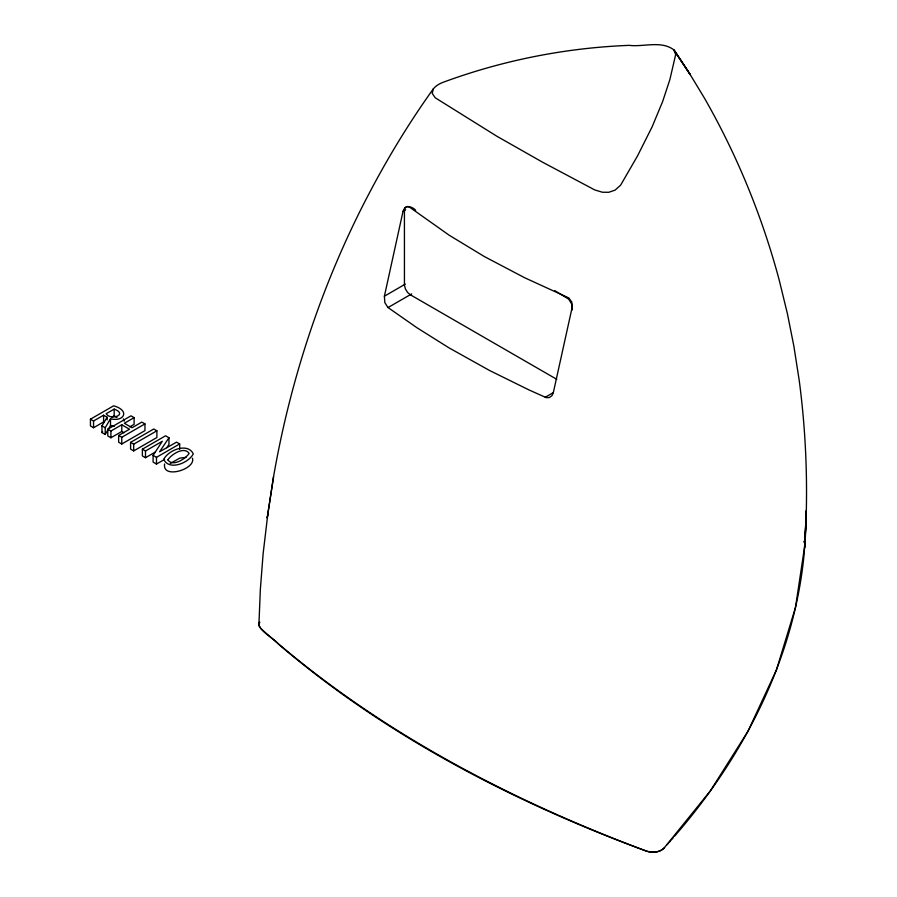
<?xml version="1.0" encoding="UTF-8"?>
<svg xmlns="http://www.w3.org/2000/svg" width="897" height="897" viewBox="0 0 897 897"><rect width="100%" height="100%" fill="white"/><g stroke="black" fill="none" stroke-linecap="round" stroke-linejoin="round"><path stroke-width="1.35" d="M804.901 545.118L806.257 510.404M664.587 847.508C660.338 852.52 652.702 853.025 646.748 851.208C631.41 845.613 616.183 839.738 601.046 833.638C485.176 786.759 373.903 725.707 278.608 644.237C272.744 637.498 262.911 633.473 258.885 625.344L260.343 589.553L263.124 553.696L267.934 513.151M806.302 511.615L804.822 546.082C808.309 490.771 806.459 435.157 799.193 380.227L793.834 345.962L787.398 313.658L779.157 279.875C762.181 216.469 737.143 155.248 704.537 98.278L688.84 72.343L673.826 49.828C661.167 40.309 643.463 47.16 629.178 45.355C565.951 47.81 503.127 60.222 443.735 82.064C439.799 83.511 435.841 85.596 433.24 88.982C408.595 123.405 386.629 159.711 367.12 197.284L364.81 201.69C320.588 288.027 290.135 381.203 273.54 476.733L267.239 517.838L273.54 476.733M806.055 519.643L806.302 512.759L804.306 552.104M804.945 544.513L804.093 541.328M124.178 421.186L123.394 418.888M804.755 547.047L804.676 548.011M804.172 553.539C794.293 658.891 743.355 756.978 674.634 836.116M384.398 296.189L384.835 302.603L387.908 307.458L416.926 327.719L449.117 347.924L489.527 370.472L529.185 390.016L546.228 397.64L549.345 397.562L551.969 395.689L553.292 392.796L572.219 307.099L571.759 302.031L568.81 297.939L524.812 277.823L484.391 256.576L449.195 235.227L409.649 207.218L407.552 206.501L404.861 207.734L403.056 211.199L384.398 296.189L405.309 284.114M259.525 622.283L258.885 625.344M90.44 419.202L93.557 420.996L103.592 415.21L107.124 417.24L101.966 425.851L101.966 432.589L105.218 434.462L105.218 427.734L110.51 418.731C123.618 422.308 130.704 410.546 113.627 405.814L90.44 419.202L90.44 425.929L93.557 427.734L103.592 421.938L104.478 422.453M105.218 434.462L110.51 425.458L110.51 418.731M101.966 432.589L102.617 431.513M259.682 622.025L258.908 625.456L260.758 628.472C372.446 728.129 506.693 798.868 646.255 851.04C652.007 852.946 659.273 852.666 663.858 848.315L710.379 790.84L747.997 731.234L776.443 669.958L795.471 607.482L804.968 544.277L804.295 541.642M433.24 88.982L432.242 93.434L435.224 97.773L496.759 136.187L542.27 162.032L594.767 189.94L602.38 192.227L608.783 192.283L615.084 190.119L620.612 185.186L637.509 155.943L652.153 126.769L662.659 101.473L669.891 79.497L675.676 54.594L673.826 49.828L690.264 74.686L674.645 50.905M164.6 463.984C161.987 479.592 196.185 469.142 192.429 458.165M164.6 459.376L156.482 464.063L153.095 462.101L153.095 455.373L162.312 441.279L145.493 450.989L142.376 449.184L142.376 455.923L145.493 457.717L155.103 452.166M142.376 449.184L165.564 435.796L168.961 437.758L159.599 451.763L176.552 442.143L179.669 443.937L179.669 449.33M166.797 447.726L168.961 444.486L168.961 437.758M673.142 837.843L671.64 839.57M670.889 840.422L669.375 842.148M668.613 843.001L667.088 844.716M170.251 463.446L179.815 458.109L186.015 457.392M403.011 211.378L405.646 209.853M114.177 409.099L106.171 413.719C110.869 421.029 128.372 414.38 114.177 409.099L114.177 415.838L116.969 417.453M111.677 417.273L114.177 415.838M123.977 432.769L121.768 431.491L110.914 437.758L107.797 435.953L107.797 429.226L130.984 415.838L134.102 417.632L134.102 424.371L129.762 426.871M107.797 429.226L110.914 431.02L121.768 424.763L129.493 429.226L118.651 435.482L118.651 442.221L121.768 444.015L144.955 430.627L144.955 423.9L141.838 422.095L132.072 427.734L124.347 423.272L134.102 417.632M118.651 435.482L121.768 437.288L144.955 423.9M130.581 442.378L153.768 428.99L156.885 430.784L156.885 437.523L133.698 450.911L130.581 449.105L130.581 442.378L133.698 444.172L156.885 430.784M388.042 307.548L411.678 293.902M153.095 455.373L156.482 457.324L179.669 443.937M545.23 397.281L553 392.796M114.48 426.165L110.51 425.458M415.681 210.324C413.349 207.173 404.155 203.664 404.424 210.56L404.446 285.246L405.377 288.856L407.574 292.422L410.254 294.721L556.79 379.33M554.626 290.55L568.709 299.15L571.748 304.072L572.398 309.857M101.966 425.851L105.218 427.734M156.482 457.324L156.482 464.063M145.493 450.989L145.493 457.717M133.698 444.172L133.698 450.911M121.768 424.763L121.768 431.491M121.768 437.288L121.768 444.015M110.914 431.02L110.914 437.758M107.124 417.24L107.124 419.931M103.592 415.21L103.592 421.938M93.557 420.996L93.557 427.734M167.885 459.858C172.639 467.259 185.578 458.771 189.144 453.422C184.311 446.067 171.338 454.308 167.885 459.858M163.747 459.376C169.197 471.104 188.762 462.886 193.281 453.882C187.765 442.255 168.165 450.182 163.747 459.376"/></g></svg>
